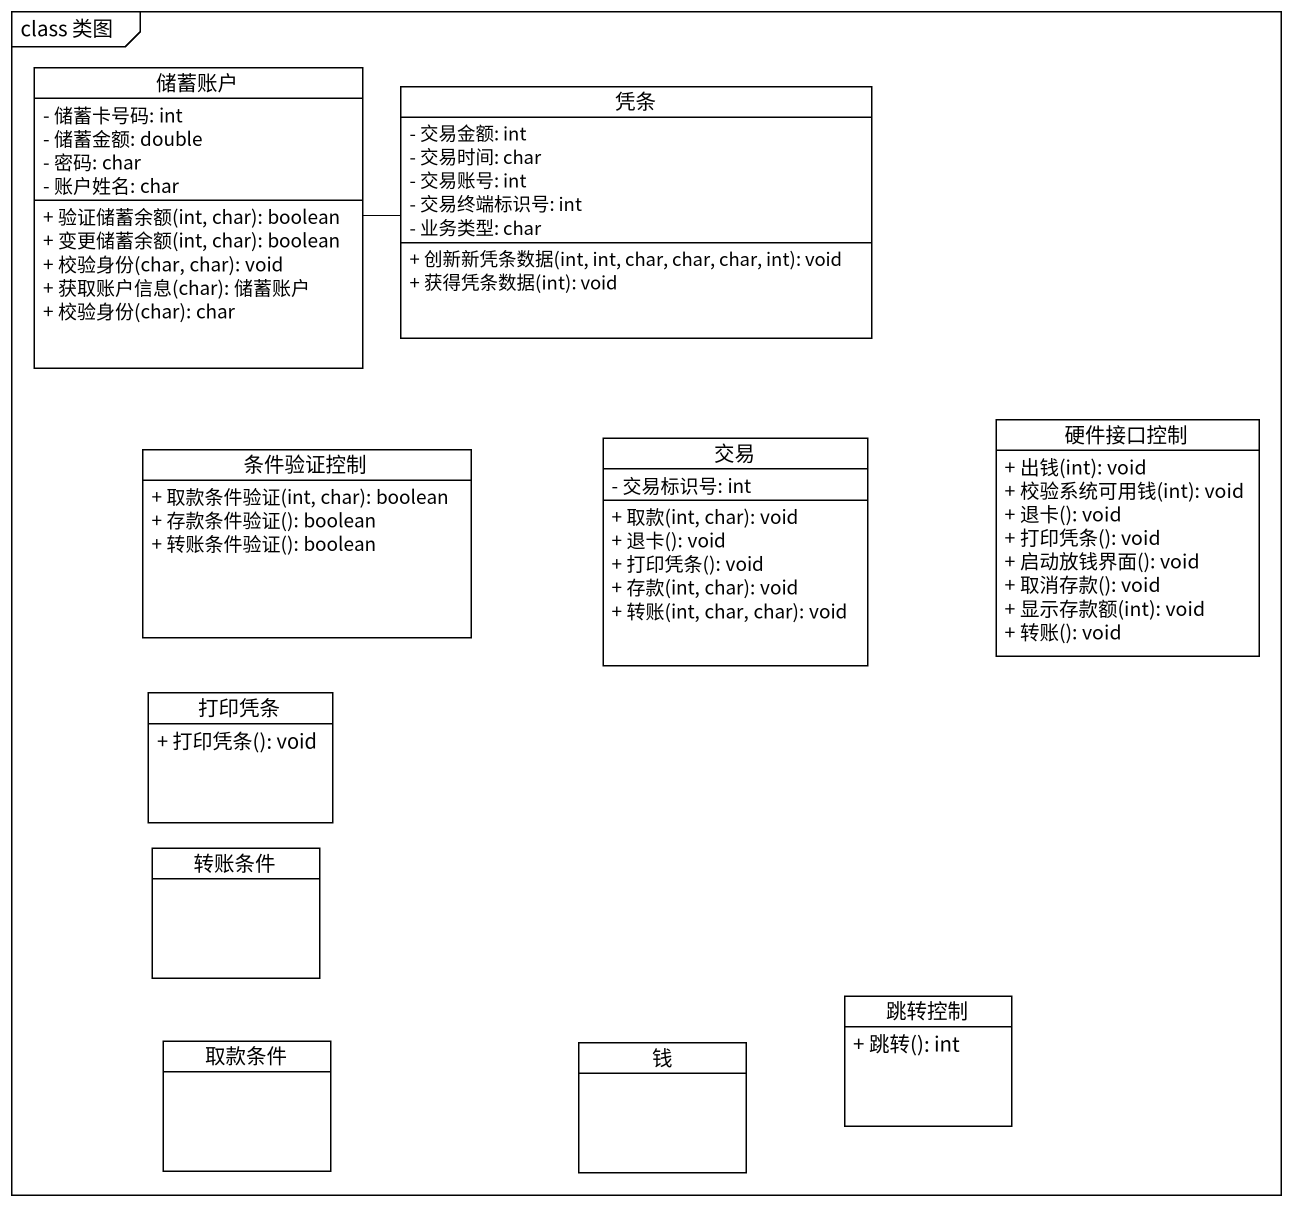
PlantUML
@startuml
mainframe class 类图
hide circle
hide empty members
skinparam classAttributeIconSize 0
class 储蓄账户 {
  - 储蓄卡号码: int
  - 储蓄金额: double
  - 密码: char
  - 账户姓名: char
  + 验证储蓄余额(int, char): boolean
  + 变更储蓄余额(int, char): boolean
  + 校验身份(char, char): void
  + 获取账户信息(char): 储蓄账户
  + 校验身份(char): char
}
class 凭条 {
  - 交易金额: int
  - 交易时间: char
  - 交易账号: int
  - 交易终端标识号: int
  - 业务类型: char
  + 创新新凭条数据(int, int, char, char, char, int): void
  + 获得凭条数据(int): void
}
class 条件验证控制 {
  + 取款条件验证(int, char): boolean
  + 存款条件验证(): boolean
  + 转账条件验证(): boolean
}
class 交易 {
  - 交易标识号: int
  + 取款(int, char): void
  + 退卡(): void
  + 打印凭条(): void
  + 存款(int, char): void
  + 转账(int, char, char): void
}
class 硬件接口控制 {
  + 出钱(int): void
  + 校验系统可用钱(int): void
  + 退卡(): void
  + 打印凭条(): void
  + 启动放钱界面(): void
  + 取消存款(): void
  + 显示存款额(int): void
  + 转账(): void
}
class 打印凭条 {
  + 打印凭条(): void
}
class 转账条件
class 取款条件
class 钱
class 跳转控制 {
  + 跳转(): int
}
储蓄账户 -right- 凭条
@enduml
